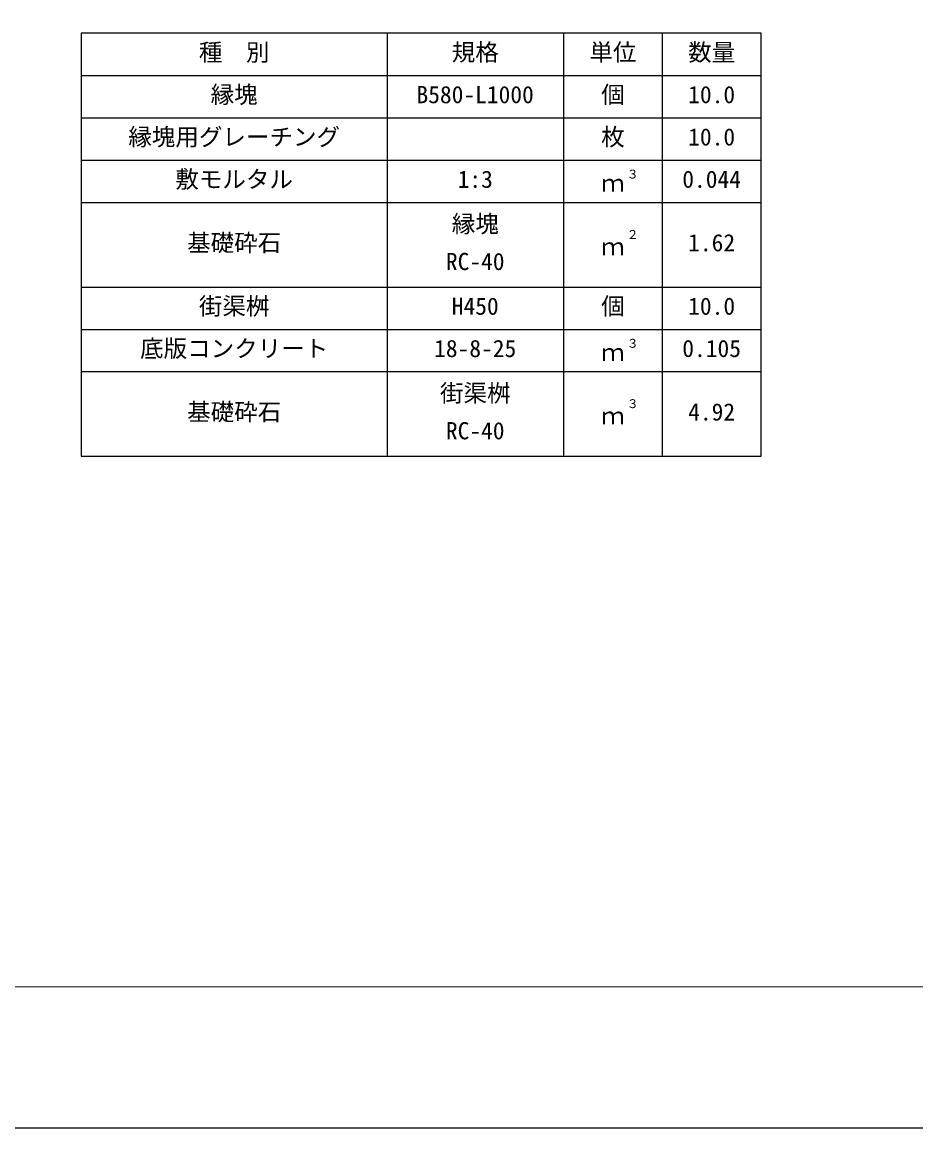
# Model space of a CAD drawing. Units: millimetres, scale not verified. Extents: x -12600 to 12600, y -8910 to 8910.
# Drawn here: x -7477 to -3678, y -8910 to -4206 of the extents above; entities that cross this region are included whole.
import ezdxf
from ezdxf.enums import TextEntityAlignment as Align

# ---------------------------------------------------------------- set-up
doc = ezdxf.new("R2010")
doc.units = ezdxf.units.MM
doc.header["$LTSCALE"] = 30
for name, color, linetype, lineweight in [('0-1_Defpoints', 5, 'Continuous', 25), ('0-3_HYO', 3, 'Continuous', 25), ('0-4_HYO2', 4, 'Continuous', 25), ('0-7_TXT', 7, 'Continuous', 25), ('0-8_WAKU', 3, 'Continuous', 13)]:
    doc.layers.add(name, color=color, linetype=linetype, lineweight=lineweight)
doc.styles.add('ＭＳ ゴシック', font='')
doc.styles.get('ＭＳ ゴシック').set_extended_font_data('MS Gothic')

msp = doc.modelspace()

# ---------------------------------------------------------------- linework, layer by layer
at = {"layer": '0-1_Defpoints'}
msp.add_lwpolyline([(-12600, -8910), (12600, -8910), (12600, 8910), (-12600, 8910)], close=True, dxfattribs=at)
at = {"layer": '0-3_HYO'}
for p, q in [((-5925.42, -4252.71), (-5925.42, -6052.71)), ((-5175.42, -4252.71), (-5175.42, -6052.71)), ((-4755.42, -4252.71), (-4755.42, -6052.71)), ((-7225.42, -4432.71), (-4335.42, -4432.71))]:
    msp.add_line(p, q, dxfattribs=at)
msp.add_lwpolyline([(-7225.42, -6052.71), (-4335.42, -6052.71), (-4335.42, -4252.71), (-7225.42, -4252.71)], close=True, dxfattribs=at)
at = {"layer": '0-4_HYO2'}
for p, q in [((-7225.42, -4612.71), (-4335.42, -4612.71)), ((-7225.42, -4792.71), (-4335.42, -4792.71)), ((-7225.42, -4972.71), (-4335.42, -4972.71)), ((-7225.42, -5332.71), (-4335.42, -5332.71)), ((-7225.42, -5512.71), (-4335.42, -5512.71)), ((-7225.42, -5692.71), (-4335.42, -5692.71))]:
    msp.add_line(p, q, dxfattribs=at)
at = {"layer": '0-8_WAKU'}
msp.add_lwpolyline([(-12000, -8310), (12000, -8310), (12000, 8310), (-12000, 8310)], close=True, dxfattribs=at)

# ---------------------------------------------------------------- texts
at = {"layer": '0-7_TXT', "style": 'ＭＳ ゴシック'}
for s, height, p in [('種\u3000別', 73.31, (-6725.42, -4392.71)), ('規格', 73.31, (-5650.42, -4392.71)), ('単位', 73.31, (-5065.42, -4392.71)), ('数量', 73.31, (-4645.42, -4392.71)), ('縁塊', 73.31, (-6675.42, -4572.71)), ('個', 73.31, (-5015.42, -4572.71)), ('B580-L1000', 73.31, (-5800.42, -4572.71)), ('10.0', 73.31, (-4645.42, -4572.71)), ('縁塊用グレーチング', 73.31, (-7025.42, -4752.71)), ('枚', 73.31, (-5015.42, -4752.71)), ('10.0', 73.31, (-4645.42, -4752.71)), ('敷モルタル', 73.31, (-6825.42, -4932.71)), ('1:3', 73.31, (-5625.42, -4932.71)), ('３', 36.66, (-4906.18, -4882.09)), ('0.044', 73.31, (-4670.42, -4932.71)), ('ｍ', 73.31, (-5015.42, -4949.37)), ('縁塊', 73.31, (-5650.42, -5122.71)), ('基礎砕石', 73.31, (-6775.42, -5202.71)), ('２', 36.66, (-4906.18, -5138.76)), ('1.62', 73.31, (-4645.42, -5202.71)), ('ｍ', 73.31, (-5015.42, -5219.37)), ('RC-40', 73.31, (-5675.42, -5282.71)), ('街渠桝', 73.31, (-6725.42, -5472.71)), ('H450', 73.31, (-5650.42, -5472.71)), ('個', 73.31, (-5015.42, -5472.71)), ('10.0', 73.31, (-4645.42, -5472.71)), ('底版コンクリート', 73.31, (-6975.42, -5652.71)), ('18-8-25', 73.31, (-5725.42, -5652.71)), ('ｍ', 73.31, (-5015.42, -5669.37)), ('３', 36.66, (-4906.18, -5602.09)), ('0.105', 73.31, (-4670.42, -5652.71)), ('街渠桝', 73.31, (-5700.42, -5842.71)), ('基礎砕石', 73.31, (-6775.42, -5922.71)), ('３', 36.66, (-4906.18, -5858.76)), ('4.92', 73.31, (-4645.42, -5922.71)), ('ｍ', 73.31, (-5015.42, -5939.37)), ('RC-40', 73.31, (-5675.42, -6002.71))]:
    msp.add_text(s, height=height, dxfattribs=at).set_placement(p, align=Align.BOTTOM_LEFT)

doc.saveas('drawing.dxf')
